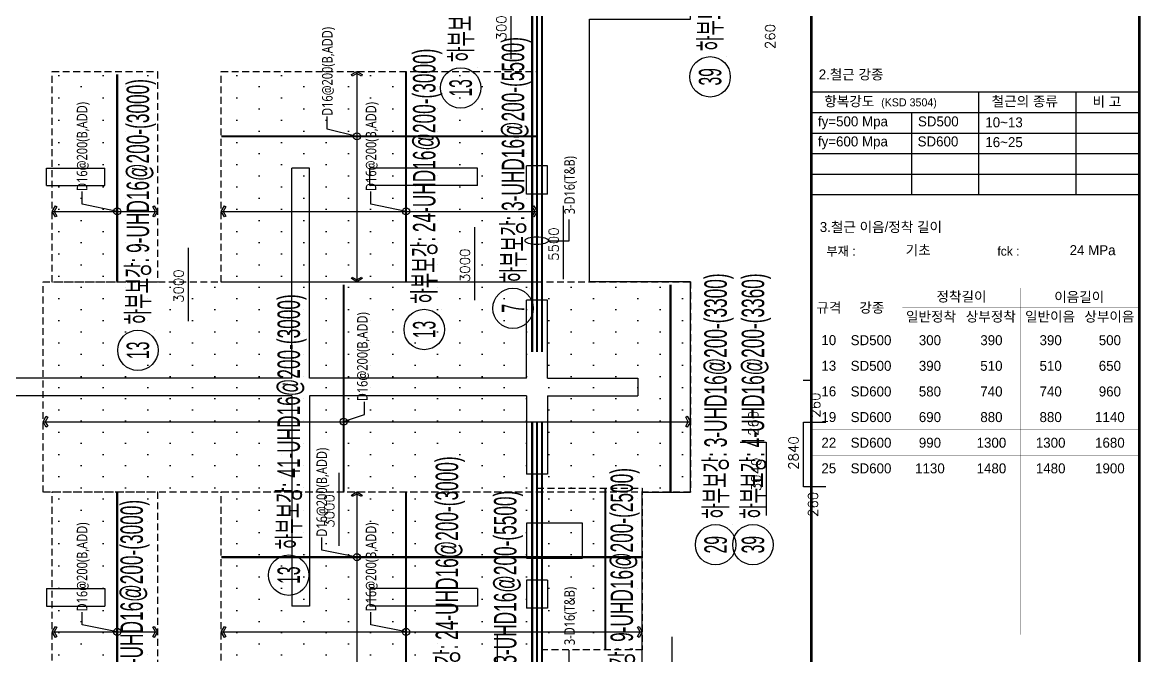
# Model space of a CAD drawing. Header units: millimetres. Extents: x 262481 to 2519995, y -394348 to 364571.
# Drawn here: x 597309 to 613247, y -125118 to -116097 of the extents above; entities that cross this region are included whole.
import ezdxf
from ezdxf.enums import TextEntityAlignment as Align

# ---------------------------------------------------------------- set-up
doc = ezdxf.new("R2010")
doc.units = ezdxf.units.MM
doc.header["$LTSCALE"] = 65
doc.linetypes.add('HID2', pattern=[7.5, 6, -1.5])
doc.linetypes.add('XS-기초$0$HID', pattern=[2.3, 1.5, -0.8])
for name, color, linetype in [('BAR-B', 2, 'HID2'), ('BAR-T', 2, 'Continuous'), ('DIM', 7, 'Continuous'), ('DOT', 3, 'Continuous'), ('LEADER', 7, 'Continuous'), ('RP_TAG', 7, 'Continuous'), ('T', 1, 'Continuous'), ('XS-기초$0$보강구간', 6, 'XS-기초$0$HID'), ('버림', 8, 'Continuous')]:
    doc.layers.add(name, color=color, linetype=linetype)
doc.styles.add('RPWK1', font='arial.ttf', dxfattribs={"bigfont": 'whgtxt.shx'})
doc.styles.add('RPWK2', font='romans.shx', dxfattribs={"bigfont": 'whgtxt.shx'})
doc.styles.add('XRebarSheet', font='Hmkmrhd_0.ttf')
doc.styles.add('맑은고딕', font='malgun.ttf')
pattern_1 = [(270, (224130, 375112.5), (317.5, -158.75), [0, -317.5])]

# ---------------------------------------------------------------- blocks, each defined once
blk = doc.blocks.new('dhs_sheet2e')
at = {"color": 7}
for p, q in [((73013.1, 36694), (81003.6, 36694)), ((77085.8, 36694), (77085.8, 34197)), ((79453.7, 36694), (79453.7, 34197)), ((73013.1, 36194.6), (81003.6, 36194.6)), ((75452.6, 36194.6), (75452.6, 34197)), ((73013.1, 35695.2), (81003.6, 35695.2)), ((73013.1, 35195.8), (81003.6, 35195.8)), ((73013.1, 34696.4), (81003.6, 34696.4)), ((73013.1, 34197), (81003.6, 34197)), ((73013.1, 29664.7), (72813.3, 29664.7))]:
    blk.add_line(p, q, dxfattribs=at)
at = {"color": 30, "const_width": 64.9}
blk.add_lwpolyline([(81003.6, 57331.7), (2996.4, 57331.7), (2996.4, 1997.6), (81003.6, 1997.6)], close=True, dxfattribs=at)
at = {"color": 30}
for points, const_width in [([(73013.1, 1997.6), (73013.1, 57331.7)], 64.9), ([(73013.1, 37482.7), (81003.6, 37482.7)], 1.25)]:
    blk.add_lwpolyline(points, dxfattribs=dict(at, const_width=const_width))
at = {"ltscale": 2, "const_width": 1.25}
for points in [[(73013.1, 36694), (73013.1, 34197)], [(81003.6, 36694), (81003.6, 34197)], [(73013.1, 33114.4), (73013.1, 32518)], [(81003.6, 32518), (81003.6, 33114.4)], [(73013.1, 31595.4), (73013.1, 23480)], [(81003.6, 23480), (81003.6, 31595.4)]]:
    blk.add_lwpolyline(points, dxfattribs=at)
at = {"color": 7, "const_width": 1.25}
for points in [[(73013.1, 33114.4), (81003.6, 33114.4)], [(75010.7, 32518), (75010.7, 33114.4)], [(77008.3, 33114.4), (77008.3, 32518)], [(79005.9, 32518), (79005.9, 33114.4)], [(73013.1, 32518), (81003.6, 32518)], [(73013.1, 31920), (81003.6, 31920)], [(73839.2, 31920), (73839.2, 23480)], [(75231.7, 31920), (75231.7, 23480)], [(78117.6, 31920), (78117.6, 23480)], [(75231.7, 31445.6), (81003.6, 31445.6)], [(76674.7, 31445.6), (76674.7, 23480)], [(79560.6, 31445.6), (79560.6, 23480)], [(73013.1, 30971.1), (81003.6, 30971.1)], [(73013.1, 30346.9), (81003.6, 30346.9)], [(73013.1, 29722.6), (81003.6, 29722.6)], [(73013.1, 29098.3), (81003.6, 29098.3)], [(73013.1, 28474.1), (81003.6, 28474.1)], [(73013.1, 27849.8), (81003.6, 27849.8)], [(73013.1, 27225.6), (81003.6, 27225.6)], [(73013.1, 26601.3), (81003.6, 26601.3)], [(73013.1, 25977.1), (81003.6, 25977.1)], [(73013.1, 25352.8), (81003.6, 25352.8)], [(73013.1, 24728.5), (81003.6, 24728.5)], [(73013.1, 24104.3), (81003.6, 24104.3)], [(73013.1, 23480), (81003.6, 23480)]]:
    blk.add_lwpolyline(points, dxfattribs=at)
at = {"color": 7, "ltscale": 2, "const_width": 1.25}
blk.add_lwpolyline([(77008.3, 32518), (77008.3, 33114.4)], dxfattribs=at)
at = {"color": 7, "style": 'XRebarSheet'}
for s, height, p in [('2.철근 강종', 242.71, (73193, 37000.1)), ('3.철근 이음/정착 길이', 242.711, (73219.2, 33284.8))]:
    blk.add_text(s, height=height, dxfattribs=at).set_placement(p)
at = {"color": 3, "style": 'XRebarSheet'}
for s, height, p in [('항복강도', 242.71, (73329, 36346.4)), ('(KSD 3504)', 194.17, (74714.3, 36344.3)), ('철근의 종류', 242.71, (77406.6, 36345.3)), ('비 고', 242.71, (79864.2, 36338.4)), ('부재 :', 220, (73378.9, 32707.9)), ('fck :', 220, (77546.2, 32707.9)), ('규격', 242.71, (73138.4, 31320.7)), ('강종', 242.71, (74182, 31320.7))]:
    blk.add_text(s, height=height, dxfattribs=at).set_placement(p)
blk = doc.blocks.new('xdfndgns')
at = {"color": 3, "linetype": 'ByBlock'}
blk.add_lwpolyline([(37475, 9350), (37475, 13090), (38160, 13090), (38160, 16090), (36725, 16090), (36725, 19830), (38160, 19830), (38160, 22830), (36725, 22830), (36725, 26780), (38160, 26780), (38160, 29780)], dxfattribs=at)
at = {"layer": 'DIM', "color": 5}
for p, q in [((28985, 17710), (29815, 17710)), ((28985, 17460), (28985, 17710)), ((29815, 17460), (29815, 17710)), ((32480, 14715), (32480, 17710)), ((32730, 17710), (32480, 17710)), ((32730, 14715), (32730, 17710)), ((35125, 17710), (33590, 17710)), ((33590, 17460), (33590, 17710)), ((35125, 17460), (35125, 17710)), ((35825, 17340), (35825, 17740)), ((36125, 17740), (35825, 17740)), ((36125, 17340), (36125, 17740)), ((28985, 17460), (29815, 17460)), ((35125, 17460), (33590, 17460)), ((36125, 17340), (35825, 17340)), ((36125, 15830), (35825, 15830)), ((35825, 14715), (35825, 15830)), ((36125, 14715), (36125, 15830)), ((32480, 14715), (28285, 14715)), ((35825, 14715), (32730, 14715)), ((36125, 14715), (37410, 14715)), ((37410, 14715), (37410, 14465)), ((32480, 14465), (28285, 14465)), ((32480, 14465), (32480, 11470)), ((35825, 14465), (32730, 14465)), ((32730, 14465), (32730, 11470)), ((35825, 14465), (35825, 13350)), ((36125, 14465), (36125, 13350)), ((36125, 14465), (37410, 14465)), ((36125, 13350), (35825, 13350)), ((35825, 12650), (35825, 12150)), ((36625, 12650), (35825, 12650)), ((36625, 12150), (36625, 12650)), ((35825, 12150), (36625, 12150)), ((35825, 11840), (35825, 11440)), ((36125, 11840), (35825, 11840)), ((36125, 11840), (36125, 11440)), ((28985, 11720), (29815, 11720)), ((28985, 11720), (28985, 11470)), ((29815, 11720), (29815, 11470)), ((35125, 11720), (33590, 11720)), ((33590, 11720), (33590, 11470)), ((35125, 11720), (35125, 11470)), ((28985, 11470), (29815, 11470)), ((32730, 11470), (32480, 11470)), ((35125, 11470), (33590, 11470)), ((36125, 11440), (35825, 11440))]:
    blk.add_line(p, q, dxfattribs=at)
blk = doc.blocks.new('*U2508', base_point=(605851.5556, -126022.3295))
at = {"layer": 'RP_TAG', "color": 0, "linetype": 'Continuous', "ltscale": 100}
blk.add_circle((605851.556652, -126310.3295), 288, dxfattribs=at)
at = {"layer": 'RP_TAG', "color": 0, "linetype": 'Continuous', "ltscale": 100, "style": 'RPWK1', "width": 0.55}
blk.add_text('하부보강: 9-UHD16@200-(2500)', height=320, rotation=90.0002104601, dxfattribs=at).set_placement((605851.55528, -125942.3295), align=Align.MIDDLE_LEFT)
at = {"layer": 'RP_TAG', "color": 0, "linetype": 'Continuous', "ltscale": 100, "style": 'RPWK1', "oblique": 359.9999999961, "width": 0.5}
blk.add_text('14', height=320, rotation=90.0002104552, dxfattribs=at).set_placement((605851.556652, -126310.3295), align=Align.MIDDLE_CENTER)
blk = doc.blocks.new('*U2554', base_point=(603359.5622, -125993.0322))
at = {"layer": 'RP_TAG', "color": 0, "linetype": 'Continuous', "ltscale": 100}
blk.add_circle((603359.563252, -126281.0322), 288, dxfattribs=at)
at = {"layer": 'RP_TAG', "color": 0, "linetype": 'Continuous', "ltscale": 100, "style": 'RPWK1', "width": 0.55}
blk.add_text('하부보강: 24-UHD16@200-(3000)', height=320, rotation=90.0002104601, dxfattribs=at).set_placement((603359.56188, -125913.0322), align=Align.MIDDLE_LEFT)
at = {"layer": 'RP_TAG', "color": 0, "linetype": 'Continuous', "ltscale": 100, "style": 'RPWK1', "oblique": 359.9999999961, "width": 0.5}
blk.add_text('13', height=320, rotation=90.0002104552, dxfattribs=at).set_placement((603359.563252, -126281.0322), align=Align.MIDDLE_CENTER)
blk = doc.blocks.new('*U2555', base_point=(598866.3734, -126476.1047))
at = {"layer": 'RP_TAG', "color": 0, "linetype": 'Continuous', "ltscale": 100}
blk.add_circle((598866.374452, -126764.1047), 288, dxfattribs=at)
at = {"layer": 'RP_TAG', "color": 0, "linetype": 'Continuous', "ltscale": 100, "style": 'RPWK1', "width": 0.55}
blk.add_text('하부보강: 9-UHD16@200-(3000)', height=320, rotation=90.0002104601, dxfattribs=at).set_placement((598866.37308, -126396.1047), align=Align.MIDDLE_LEFT)
at = {"layer": 'RP_TAG', "color": 0, "linetype": 'Continuous', "ltscale": 100, "style": 'RPWK1', "oblique": 359.9999999961, "width": 0.5}
blk.add_text('13', height=320, rotation=90.0002104552, dxfattribs=at).set_placement((598866.374452, -126764.1047), align=Align.MIDDLE_CENTER)
blk = doc.blocks.new('*U2556', base_point=(601104.8746, -123683.756))
at = {"layer": 'RP_TAG', "color": 0, "linetype": 'Continuous', "ltscale": 100}
blk.add_circle((601104.875652, -123971.756), 288, dxfattribs=at)
at = {"layer": 'RP_TAG', "color": 0, "linetype": 'Continuous', "ltscale": 100, "style": 'RPWK1', "width": 0.55}
blk.add_text('하부보강: 41-UHD16@200-(3000)', height=320, rotation=90.0002104601, dxfattribs=at).set_placement((601104.87428, -123603.756), align=Align.MIDDLE_LEFT)
at = {"layer": 'RP_TAG', "color": 0, "linetype": 'Continuous', "ltscale": 100, "style": 'RPWK1', "oblique": 359.9999999961, "width": 0.5}
blk.add_text('13', height=320, rotation=90.0002104552, dxfattribs=at).set_placement((601104.875652, -123971.756), align=Align.MIDDLE_CENTER)
blk = doc.blocks.new('*U2557', base_point=(598955.222, -120480.491))
at = {"layer": 'RP_TAG', "color": 0, "linetype": 'Continuous', "ltscale": 100}
blk.add_circle((598955.223052, -120768.491), 288, dxfattribs=at)
at = {"layer": 'RP_TAG', "color": 0, "linetype": 'Continuous', "ltscale": 100, "style": 'RPWK1', "width": 0.55}
blk.add_text('하부보강: 9-UHD16@200-(3000)', height=320, rotation=90.0002104601, dxfattribs=at).set_placement((598955.22168, -120400.491), align=Align.MIDDLE_LEFT)
at = {"layer": 'RP_TAG', "color": 0, "linetype": 'Continuous', "ltscale": 100, "style": 'RPWK1', "oblique": 359.9999999961, "width": 0.5}
blk.add_text('13', height=320, rotation=90.0002104552, dxfattribs=at).set_placement((598955.223052, -120768.491), align=Align.MIDDLE_CENTER)
blk = doc.blocks.new('*U2558', base_point=(603036.1702, -120184.4295))
at = {"layer": 'RP_TAG', "color": 0, "linetype": 'Continuous', "ltscale": 100}
blk.add_circle((603036.171252, -120472.4295), 288, dxfattribs=at)
at = {"layer": 'RP_TAG', "color": 0, "linetype": 'Continuous', "ltscale": 100, "style": 'RPWK1', "width": 0.55}
blk.add_text('하부보강: 24-UHD16@200-(3000)', height=320, rotation=90.0002104601, dxfattribs=at).set_placement((603036.16988, -120104.4295), align=Align.MIDDLE_LEFT)
at = {"layer": 'RP_TAG', "color": 0, "linetype": 'Continuous', "ltscale": 100, "style": 'RPWK1', "oblique": 359.9999999961, "width": 0.5}
blk.add_text('13', height=320, rotation=90.0002104552, dxfattribs=at).set_placement((603036.171252, -120472.4295), align=Align.MIDDLE_CENTER)
blk = doc.blocks.new('*U2559', base_point=(603555.6859, -116742.3396))
at = {"layer": 'RP_TAG', "color": 0, "linetype": 'Continuous', "ltscale": 100}
blk.add_circle((603555.686952, -117030.3396), 288, dxfattribs=at)
at = {"layer": 'RP_TAG', "color": 0, "linetype": 'Continuous', "ltscale": 100, "style": 'RPWK1', "width": 0.55}
blk.add_text('하부보강: 40-UHD16@200-(3000)', height=320, rotation=90.0002104601, dxfattribs=at).set_placement((603555.68558, -116662.3396), align=Align.MIDDLE_LEFT)
at = {"layer": 'RP_TAG', "color": 0, "linetype": 'Continuous', "ltscale": 100, "style": 'RPWK1', "oblique": 359.9999999961, "width": 0.5}
blk.add_text('13', height=320, rotation=90.0002104552, dxfattribs=at).set_placement((603555.686952, -117030.3396), align=Align.MIDDLE_CENTER)
blk = doc.blocks.new('*U2588', base_point=(607189.1218, -123249.8722))
at = {"layer": 'RP_TAG', "color": 0, "linetype": 'Continuous', "ltscale": 100}
blk.add_circle((607189.122852, -123537.8722), 288, dxfattribs=at)
at = {"layer": 'RP_TAG', "color": 0, "linetype": 'Continuous', "ltscale": 100, "style": 'RPWK1', "oblique": 359.9999999888, "width": 0.55}
blk.add_text('하부보강: 3-UHD16@200-(3300)', height=320, rotation=90.0002104479, dxfattribs=at).set_placement((607189.12148, -123169.8722), align=Align.MIDDLE_LEFT)
at = {"layer": 'RP_TAG', "color": 0, "linetype": 'Continuous', "ltscale": 100, "style": 'RPWK1', "oblique": 359.9999999961, "width": 0.5}
blk.add_text('29', height=320, rotation=90.0002104552, dxfattribs=at).set_placement((607189.122852, -123537.8722), align=Align.MIDDLE_CENTER)
blk = doc.blocks.new('*U2595', base_point=(604190.2468, -126346.1095))
at = {"layer": 'RP_TAG', "color": 0, "linetype": 'Continuous', "ltscale": 100}
blk.add_circle((604190.247852, -126634.1095), 288, dxfattribs=at)
at = {"layer": 'RP_TAG', "color": 0, "linetype": 'Continuous', "ltscale": 100, "style": 'RPWK1', "width": 0.55}
blk.add_text('하부보강: 3-UHD16@200-(5500)', height=320, rotation=90.0002104601, dxfattribs=at).set_placement((604190.24648, -126266.1095), align=Align.MIDDLE_LEFT)
at = {"layer": 'RP_TAG', "color": 0, "linetype": 'Continuous', "ltscale": 100, "style": 'RPWK1', "oblique": 359.9999999961, "width": 0.5}
blk.add_text('7', height=320, rotation=90.0002104552, dxfattribs=at).set_placement((604190.247852, -126634.1095), align=Align.MIDDLE_CENTER)
blk = doc.blocks.new('*U2596', base_point=(604301.491, -119882.6178))
at = {"layer": 'RP_TAG', "color": 0, "linetype": 'Continuous', "ltscale": 100}
blk.add_circle((604301.492052, -120170.6178), 288, dxfattribs=at)
at = {"layer": 'RP_TAG', "color": 0, "linetype": 'Continuous', "ltscale": 100, "style": 'RPWK1', "width": 0.55}
blk.add_text('하부보강: 3-UHD16@200-(5500)', height=320, rotation=90.0002104601, dxfattribs=at).set_placement((604301.49068, -119802.6178), align=Align.MIDDLE_LEFT)
at = {"layer": 'RP_TAG', "color": 0, "linetype": 'Continuous', "ltscale": 100, "style": 'RPWK1', "oblique": 359.9999999961, "width": 0.5}
blk.add_text('7', height=320, rotation=90.0002104552, dxfattribs=at).set_placement((604301.492052, -120170.6178), align=Align.MIDDLE_CENTER)
blk = doc.blocks.new('*U2610', base_point=(607721.4827, -123249.8722))
at = {"layer": 'RP_TAG', "color": 0, "linetype": 'Continuous', "ltscale": 100}
blk.add_circle((607721.483752, -123537.8722), 288, dxfattribs=at)
at = {"layer": 'RP_TAG', "color": 0, "linetype": 'Continuous', "ltscale": 100, "style": 'RPWK1', "oblique": 359.9999999888, "width": 0.55}
blk.add_text('하부보강: 4-UHD16@200-(3360)', height=320, rotation=90.0002104479, dxfattribs=at).set_placement((607721.48238, -123169.8722), align=Align.MIDDLE_LEFT)
at = {"layer": 'RP_TAG', "color": 0, "linetype": 'Continuous', "ltscale": 100, "style": 'RPWK1', "oblique": 359.9999999961, "width": 0.5}
blk.add_text('39', height=320, rotation=90.0002104552, dxfattribs=at).set_placement((607721.483752, -123537.8722), align=Align.MIDDLE_CENTER)
blk = doc.blocks.new('*U2611', base_point=(607110.5359, -116584.3447))
at = {"layer": 'RP_TAG', "color": 0, "linetype": 'Continuous', "ltscale": 100}
blk.add_circle((607110.536952, -116872.3447), 288, dxfattribs=at)
at = {"layer": 'RP_TAG', "color": 0, "linetype": 'Continuous', "ltscale": 100, "style": 'RPWK1', "oblique": 359.9999999888, "width": 0.55}
blk.add_text('하부보강: 8-UHD16@200-(3360)', height=320, rotation=90.0002104479, dxfattribs=at).set_placement((607110.53558, -116504.3447), align=Align.MIDDLE_LEFT)
at = {"layer": 'RP_TAG', "color": 0, "linetype": 'Continuous', "ltscale": 100, "style": 'RPWK1', "oblique": 359.9999999961, "width": 0.5}
blk.add_text('39', height=320, rotation=90.0002104552, dxfattribs=at).set_placement((607110.536952, -116872.3447), align=Align.MIDDLE_CENTER)

msp = doc.modelspace()

# ---------------------------------------------------------------- hatches: boundary and pattern name
at = {"layer": 'DOT'}
h = msp.add_hatch(dxfattribs=at)
h.set_pattern_fill('DOTS', color=8, scale=200, angle=-90, style=0)
h.set_pattern_definition(pattern_1)
h.paths.add_polyline_path([(599234.1, -116796.8), (599234.1, -119796.8), (597734.1, -119796.8), (597734.1, -116796.8)])
h = msp.add_hatch(dxfattribs=at)
h.set_pattern_fill('DOTS', color=8, scale=200, angle=-90, style=0)
h.set_pattern_definition(pattern_1)
h.paths.add_polyline_path([(604644.1, -116796.8), (604644.1, -119796.8), (600144.1, -119796.8), (600144.1, -116796.8)])
h = msp.add_hatch(dxfattribs=at)
h.set_pattern_fill('DOTS', color=8, scale=200, angle=-90, style=0)
h.set_pattern_definition(pattern_1)
h.paths.add_polyline_path([(606829.1, -119791.8), (606829.1, -122791.8), (597604.1, -122791.8), (597604.1, -119791.8)])
h = msp.add_hatch(dxfattribs=at)
h.set_pattern_fill('DOTS', color=8, scale=200, angle=-90, style=0)
h.set_pattern_definition(pattern_1)
h.paths.add_polyline_path([(599234.1, -122786.8), (599234.1, -125786.8), (597734.1, -125786.8), (597734.1, -122786.8)])
h = msp.add_hatch(dxfattribs=at)
h.set_pattern_fill('DOTS', color=8, scale=200, angle=-90, style=0)
h.set_pattern_definition(pattern_1)
h.paths.add_polyline_path([(604644.1, -122786.8), (604644.1, -122731.8), (606144.1, -122731.8), (606144.1, -125036.8), (604644.1, -125036.8), (604644.1, -125786.8), (600144.1, -125786.8), (600144.1, -122786.8)])

# ---------------------------------------------------------------- linework, layer by layer
at = {"layer": 'BAR-B', "const_width": 30}
for points in [[(598660.3, -119786.1), (598660.3, -116836.1)], [(602778.1, -119796.8), (602778.1, -116796.8)], [(604639.1, -117720.7), (600144.1, -117720.7)], [(601886.8, -122781.1), (601886.8, -119831.1)], [(606546.7, -122781.1), (606546.7, -119831.1)], [(605617.3, -125036.8), (605617.3, -122731.8)], [(598660.3, -125786.8), (598660.3, -122786.8)], [(602778.1, -125786.8), (602778.1, -122786.8)], [(606144.1, -123715.7), (600144.1, -123715.7)]]:
    msp.add_lwpolyline(points, dxfattribs=at)
at = {"layer": 'BAR-T', "const_width": 30}
for points in [[(604574.1, -120791.8), (604574.1, -115291.8)], [(604644.1, -120791.8), (604644.1, -115291.8)], [(604714.1, -120791.8), (604714.1, -115291.8)], [(604574.1, -127291.8), (604574.1, -121791.8)], [(604644.1, -127291.8), (604644.1, -121791.8)], [(604714.1, -127291.8), (604714.1, -121791.8)]]:
    msp.add_lwpolyline(points, dxfattribs=at)
at = {"layer": 'LEADER'}
for p, q in [((605103.7, -119206.6), (605103.7, -118904.1)), ((604804.1, -119206.6), (605103.7, -119206.6)), ((605103.7, -125343.6), (605103.7, -125041.2))]:
    msp.add_line(p, q, dxfattribs=at)
for points in [[(602075.8, -116796.8), (602153.8, -116841.4), (602141.4, -116863.1), (602075.8, -116825.6), (602010.3, -116863.1), (601997.7, -116841.5), (602075.8, -116796.8), (602075.8, -119791.8), (601997.7, -119747.2), (602010.3, -119725.6), (602075.8, -119763), (602141.4, -119725.6), (602153.8, -119747.3), (602075.8, -119791.8)], [(602076.4, -117720.7), (601654.8, -117618.8), (601654.8, -117438.7)], [(598660.3, -118789.8), (598159.8, -118687.9), (598159.8, -118507.8)], [(602778.1, -118789.8), (602277.6, -118687.9), (602277.6, -118507.8)], [(597734.1, -118790.6), (597778.7, -118712.6), (597800.4, -118725), (597762.9, -118790.6), (597800.4, -118856.2), (597778.7, -118868.7), (597734.1, -118790.6), (599234.1, -118790.6), (599189.4, -118868.7), (599167.8, -118856.2), (599205.3, -118790.6), (599167.8, -118725), (599189.5, -118712.6), (599234.1, -118790.6)], [(600144.1, -118790.6), (600188.7, -118712.6), (600210.4, -118725), (600172.9, -118790.6), (600210.4, -118856.2), (600188.7, -118868.7), (600144.1, -118790.6), (604644.1, -118790.6), (604599.4, -118868.7), (604577.8, -118856.2), (604615.3, -118790.6), (604577.8, -118725), (604599.5, -118712.6), (604644.1, -118790.6)], [(601886.8, -121784.8), (602184.9, -121682.9), (602184.9, -121502.8)], [(597604.1, -121785.6), (597648.7, -121707.6), (597670.4, -121720), (597632.9, -121785.6), (597670.4, -121851.2), (597648.7, -121863.7), (597604.1, -121785.6), (606829.1, -121785.6), (606784.4, -121863.7), (606762.8, -121851.2), (606800.3, -121785.6), (606762.8, -121720), (606784.5, -121707.6), (606829.1, -121785.6)], [(602075.8, -122786.8), (602153.8, -122831.4), (602141.4, -122853.1), (602075.8, -122815.6), (602010.3, -122853.1), (601997.7, -122831.5), (602075.8, -122786.8), (602075.8, -125786.8), (601997.7, -125742.2), (602010.3, -125720.6), (602075.8, -125758), (602141.4, -125720.6), (602153.8, -125742.3), (602075.8, -125786.8)], [(602076.4, -123715.7), (601575.9, -123613.8), (601575.9, -123433.7)], [(598660.3, -124779.8), (598159.8, -124677.9), (598159.8, -124497.8)], [(602778.1, -124779.8), (602277.6, -124677.9), (602277.6, -124497.8)], [(597734.1, -124780.6), (597778.7, -124702.6), (597800.4, -124715), (597762.9, -124780.6), (597800.4, -124846.2), (597778.7, -124858.7), (597734.1, -124780.6), (599234.1, -124780.6), (599189.4, -124858.7), (599167.8, -124846.2), (599205.3, -124780.6), (599167.8, -124715), (599189.5, -124702.6), (599234.1, -124780.6)], [(600144.1, -124780.6), (600188.7, -124702.6), (600210.4, -124715), (600172.9, -124780.6), (600210.4, -124846.2), (600188.7, -124858.7), (600144.1, -124780.6), (606144.1, -124780.6), (606099.4, -124858.7), (606077.8, -124846.2), (606115.3, -124780.6), (606077.8, -124715), (606099.5, -124702.6), (606144.1, -124780.6)]]:
    msp.add_lwpolyline(points, dxfattribs=at)
for centre in [(602076.4, -117720.7), (598660.3, -118789.8), (602778.1, -118789.8), (601886.8, -121784.8), (602076.4, -123715.7), (598660.3, -124779.8), (602778.1, -124779.8)]:
    msp.add_circle(centre, 50, dxfattribs=at)
msp.add_ellipse((604638.8, -119206.6), major_axis=(-165.3, 0), ratio=0.3397569, dxfattribs=at)
at = {"layer": 'RP_TAG', "color": 250, "linetype": 'Continuous', "ltscale": 100}
for p, q in [((607350.5, -116584.3), (607350.5, -116584.3)), ((603795.7, -116742.3), (603795.7, -116742.3)), ((604541.5, -119882.6), (604541.5, -119882.6)), ((603276.2, -120184.4), (603276.2, -120184.4)), ((599195.2, -120480.5), (599195.2, -120480.5)), ((607429.1, -123249.9), (607429.1, -123249.9)), ((607961.5, -123249.9), (607961.5, -123249.9)), ((601344.9, -123683.8), (601344.9, -123683.8))]:
    msp.add_line(p, q, dxfattribs=at)
at = {"layer": 'RP_TAG', "color": 1, "linetype": 'Continuous', "ltscale": 100}
for points in [[(604275.7, -116614.3), (604275.7, -115571.5)], [(605021.5, -119754.6), (605021.5, -118711.7)], [(603756.2, -120056.4), (603756.2, -119013.6)], [(599675.2, -120352.5), (599675.2, -119309.6)], [(608762, -122714.4), (608441.5, -122714.4), (608441.5, -121792.5), (608762, -121792.5)], [(607539.8, -122079.2), (607909.1, -122079.2), (607909.1, -123121.9)], [(601824.9, -123555.8), (601824.9, -122512.9)], [(604079.6, -125865), (604079.6, -124822.2)], [(606571.6, -125894.3), (606571.6, -124851.5)]]:
    msp.add_lwpolyline(points, dxfattribs=at)
at = {"layer": 'XS-기초$0$보강구간'}
for points in [[(599234.1, -116796.8), (599234.1, -119796.8), (597734.1, -119796.8), (597734.1, -116796.8)], [(604644.1, -116796.8), (604644.1, -119796.8), (600144.1, -119796.8), (600144.1, -116796.8)], [(606829.1, -119791.8), (606829.1, -122791.8), (597604.1, -122791.8), (597604.1, -119791.8)], [(599234.1, -122786.8), (599234.1, -125786.8), (597734.1, -125786.8), (597734.1, -122786.8)], [(606144.1, -122731.8), (606144.1, -125036.8), (604644.1, -125036.8), (604644.1, -125786.8), (600144.1, -125786.8), (600144.1, -122786.8), (604644.1, -122786.8), (604644.1, -122731.8)]]:
    msp.add_lwpolyline(points, close=True, dxfattribs=at)

# ---------------------------------------------------------------- block references
at = {"color": 255, "xscale": 0.5849999991953608, "yscale": 0.5849999991953608, "zscale": 0.5849999991953608}
msp.add_blockref('dhs_sheet2e', (565840.9, -138554.4), dxfattribs=at)
at = {"layer": 'RP_TAG', "color": 171, "linetype": 'Continuous', "ltscale": 1.446e-317}
for name, p in [('*U2559', (603555.7, -116742.3)), ('*U2611', (607110.5, -116584.3)), ('*U2596', (604301.5, -119882.6)), ('*U2558', (603036.2, -120184.4)), ('*U2557', (598955.2, -120480.5)), ('*U2588', (607189.1, -123249.9)), ('*U2610', (607721.5, -123249.9)), ('*U2556', (601104.9, -123683.8)), ('*U2554', (603359.6, -125993)), ('*U2508', (605851.6, -126022.3)), ('*U2595', (604190.2, -126346.1)), ('*U2555', (598866.4, -126476.1))]:
    msp.add_blockref(name, p, dxfattribs=at)
at = {"layer": '버림'}
msp.add_blockref('xdfndgns', (568669.1, -135881.8), dxfattribs=at)

# ---------------------------------------------------------------- texts
at = {"color": 3, "style": 'XRebarSheet'}
for s, p in [('fy=500 Mpa', (608648, -117578.3)), ('SD500', (610073.2, -117578.4)), ('10~13', (611033.4, -117591.9)), ('fy=600 Mpa', (608647.4, -117863.9)), ('SD600', (610068.6, -117863.9)), ('16~25', (611033.9, -117873.9)), ('기초', (609898, -119412.8)), ('24 MPa', (612235.2, -119412.8))]:
    msp.add_text(s, height=141.99, dxfattribs=at).set_placement(p)
for s, p in [('정착길이', (610693.5, -120002.5)), ('이음길이', (612371.9, -120007.8)), ('일반정착', (610259.5, -120288.2)), ('상부정착', (611111.7, -120288.2)), ('일반이음', (611956.3, -120288.2)), ('상부이음', (612801.2, -120288.2)), ('10', (608802.7, -120623.4)), ('SD500', (609404.5, -120624.3)), ('300', (610244, -120624.3)), ('390', (611120.5, -120624.3)), ('390', (611964.6, -120624.3)), ('500', (612808.8, -120624.3)), ('13', (608802.7, -120988.6)), ('SD500', (609404.5, -120989.5)), ('390', (610244, -120989.5)), ('510', (611120.5, -120989.5)), ('510', (611964.6, -120989.5)), ('650', (612808.8, -120989.5)), ('16', (608802.7, -121353.8)), ('SD600', (609404.5, -121354.7)), ('580', (610244, -121354.7)), ('740', (611120.5, -121354.7)), ('740', (611964.6, -121354.7)), ('960', (612808.8, -121354.7)), ('19', (608802.7, -121719)), ('SD600', (609404.5, -121719.9)), ('690', (610244, -121719.9)), ('880', (611120.5, -121719.9)), ('880', (611964.6, -121719.9)), ('1140', (612808.8, -121719.9)), ('22', (608802.7, -122084.1)), ('SD600', (609404.5, -122085.1)), ('990', (610244, -122085.1)), ('1300', (611120.5, -122085.1)), ('1300', (611964.6, -122085.1)), ('1680', (612808.8, -122085.1)), ('25', (608802.7, -122449.3)), ('SD600', (609404.5, -122450.3)), ('1130', (610244, -122450.3)), ('1480', (611120.5, -122450.3)), ('1480', (611964.6, -122450.3)), ('1900', (612808.8, -122450.3))]:
    msp.add_text(s, height=141.99, dxfattribs=at).set_placement(p, align=Align.MIDDLE_CENTER)
at = {"layer": 'RP_TAG', "color": 2, "linetype": 'Continuous', "ltscale": 100, "style": 'RPWK2'}
for s, rotation, p in [('3000', 90.00021, (604247.7, -116115.8)), ('5500', 90.00021, (604993.5, -119256.1)), ('3000', 90.00021, (603728.1, -119557.9)), ('3000', 90.00021, (599647.2, -119853.9)), ('2840', 90.00021, (608410.6, -122232)), ('3040', 90.00019, (607879.9, -122537)), ('3000', 90.00021, (601796.8, -123057.2))]:
    msp.add_text(s, height=139.38, rotation=rotation, dxfattribs=at).set_placement(p, align=Align.BOTTOM_CENTER)
for p in [(607967.2, -116119.3), (608578.2, -122784.8)]:
    msp.add_text('260', height=139.38, rotation=90.00021, dxfattribs=at).set_placement(p, align=Align.MIDDLE_RIGHT)
msp.add_text('260', height=139.38, rotation=90.00021, dxfattribs=at).set_placement((608609.6, -121728.4), align=Align.MIDDLE_LEFT)
msp.add_text('260', height=139.38, rotation=90.00019, dxfattribs=at).set_placement((607838.6, -121988.9), align=Align.BOTTOM_LEFT)
at = {"layer": 'T', "style": '맑은고딕', "width": 0.8}
for s, p in [('D16@200(B,ADD)', (601654.8, -117428.7)), ('D16@200(B,ADD)', (598159.8, -118497.8)), ('D16@200(B,ADD)', (602277.6, -118497.8)), ('3-D16(T&B)', (605107.6, -118830.7)), ('D16@200(B,ADD)', (602154.1, -121492.8)), ('D16@200(B,ADD)', (601575.9, -123423.7)), ('D16@200(B,ADD)', (598159.8, -124487.8)), ('D16@200(B,ADD)', (602277.6, -124487.8)), ('3-D16(T&B)', (605107.6, -124967.7))]:
    msp.add_text(s, height=150, rotation=90, dxfattribs=at).set_placement(p, align=Align.MIDDLE_LEFT)

doc.saveas('drawing.dxf')
